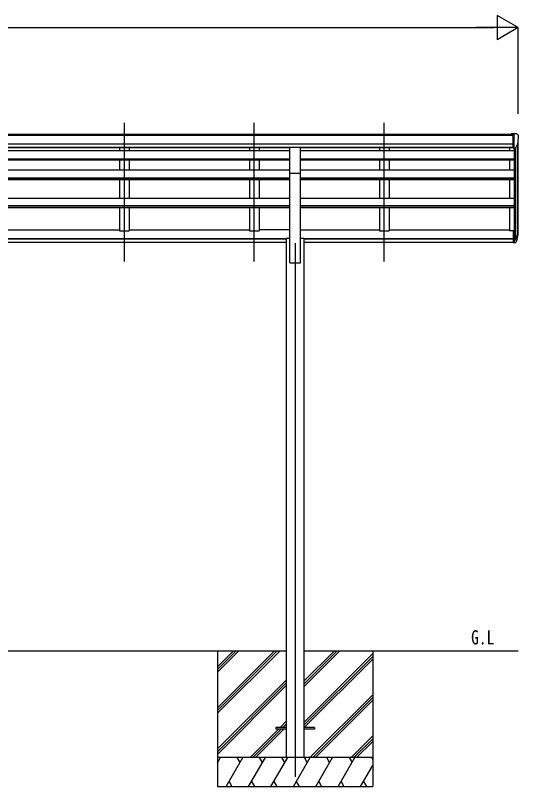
# Model space of a CAD drawing. Units: millimetres, scale not verified. Extents: x -10512 to 10512, y -7425 to 7425.
# Drawn here: x -380 to 2213, y -3841 to 134 of the extents above; entities that cross this region are included whole.
import ezdxf
from ezdxf.enums import TextEntityAlignment as Align

# ---------------------------------------------------------------- set-up
doc = ezdxf.new("R2010")
doc.units = ezdxf.units.MM
doc.header["$LTSCALE"] = 30
for name, color, linetype in [('0-2_USER1', 3, 'Continuous'), ('0-3_YKK_12', 2, 'Continuous'), ('0-4_YKK_13', 4, 'Continuous'), ('0-5_YKK_A1', 4, 'Continuous'), ('0-6_YKK_D', 6, 'Continuous')]:
    doc.layers.add(name, color=color, linetype=linetype)
doc.styles.add('ＭＳ ゴシック', font='')
doc.styles.get('ＭＳ ゴシック').set_extended_font_data('MS Gothic')

msp = doc.modelspace()

# ---------------------------------------------------------------- linework, layer by layer
at = {"layer": '0-3_YKK_12'}
for p, q in [((181.08, -1134.54), (181.08, -419.65)), ((851.08, -1134.54), (851.08, -419.65)), ((1521.08, -1134.54), (1521.08, -419.65)), ((1061.08, -1040.75), (1061.08, -3790.75))]:
    msp.add_line(p, q, dxfattribs=at)
at = {"layer": '0-4_YKK_13'}
for p, q in [((2184.58, -477.27), (2174.58, -477.36)), ((2174.58, -478.88), (2174.58, -477.36)), ((2184.58, -549.26), (2184.58, -477.27)), ((2203.08, -477.27), (2184.58, -477.27)), ((2191.08, -550.26), (2191.08, -477.27)), ((2203.08, -477.27), (2205.41, -477.42)), ((2206.17, -477.84), (2210.24, -483.65)), ((2213.08, -486.65), (2213.08, -487.27)), ((1088.58, -547.51), (1033.58, -547.51)), ((1033.58, -679.21), (1033.58, -547.51)), ((1088.58, -679.21), (1088.58, -547.51)), ((2184.58, -549.26), (2191.08, -549.26)), ((2191.08, -550.26), (2196.29, -549.94)), ((2198.7, -548.45), (2207.98, -532.38)), ((1033.58, -679.21), (1088.58, -679.21)), ((2184.58, -975.45), (2184.58, -1036.51)), ((2184.58, -975.45), (2191.08, -975.45)), ((2191.08, -975.45), (2191.08, -1037.33)), ((2184.58, -1013.76), (2191.08, -1013.76)), ((2184.58, -1019.16), (2191.08, -1019.16)), ((2191.08, -1020.16), (2196.21, -1020.16)), ((2191.08, -1022.16), (2195.93, -1022.16)), ((2197.51, -1019.41), (2207.27, -1001)), ((2208.69, -1001.49), (2198.52, -1020.66)), ((2206.1, -1018.34), (2198.52, -1035.83)), ((2184.58, -1036.51), (2191.08, -1036.51)), ((2191.08, -1037.33), (2195.93, -1037.33)), ((961.08, -3536.25), (961.08, -3545.25)), ((1015.88, -3536.25), (961.08, -3536.25)), ((1161.08, -3536.25), (1106.28, -3536.25)), ((1161.08, -3536.25), (1161.08, -3545.25)), ((1015.88, -3545.25), (961.08, -3545.25)), ((1161.08, -3545.25), (1106.28, -3545.25))]:
    msp.add_line(p, q, dxfattribs=at)
for centre, radius, start, end in [((2205.35, -478.42), 1, 35, 86.5), ((2011.08, -487.27), 202, 347.09739, 0), ((2210.08, -486.65), 3, 0, 87), ((2196.11, -546.95), 3, 273.5, 330), ((2077.86, -982.27), 133.22, 344.28698, 356.72013), ((2123.13, -975.04), 88.05, 342.78929, 2.77608), ((2122.42, -979.32), 89.07, 345.58812, 5.50424), ((2195.93, -1019.16), 3, 270, 330), ((2196.21, -1018.66), 1.5, 270, 330), ((2195.93, -1034.33), 3, 270, 330)]:
    msp.add_arc(centre, radius, start, end, dxfattribs=at)
at = {"layer": '0-5_YKK_A1'}
for p, q in [((-3162.42, -478.88), (2184.58, -478.88)), ((-3162.42, -484.23), (2184.58, -484.23)), ((2211.08, -979.31), (2211.08, -515.63)), ((-3162.42, -527.75), (2184.58, -527.76)), ((-3162.42, -545.43), (2184.58, -545.43)), ((-2011.42, -547.8), (1033.58, -547.8)), ((156.08, -547.88), (156.08, -563.66)), ((206.08, -547.88), (206.08, -563.66)), ((826.08, -547.88), (826.08, -563.66)), ((876.08, -547.88), (876.08, -563.66)), ((1088.58, -547.92), (2184.58, -547.92)), ((1496.08, -547.88), (1496.08, -563.66)), ((1546.08, -547.88), (1546.08, -563.66)), ((2166.08, -547.8), (2166.08, -563.66)), ((2191.08, -550.26), (2191.08, -975.45)), ((2197.08, -549.78), (2197.08, -1019.89)), ((2206.8, -534.43), (2206.8, -1001.88)), ((1033.58, -563.66), (-2011.42, -563.66)), ((2191.08, -563.66), (1088.58, -563.66)), ((-2011.42, -605.35), (1033.58, -605.35)), ((-2011.42, -607.04), (1033.58, -607.04)), ((-2011.42, -611.45), (1033.58, -611.45)), ((156.08, -611.45), (156.08, -662.43)), ((206.08, -611.45), (206.08, -662.43)), ((826.08, -611.45), (826.08, -662.43)), ((876.08, -611.45), (876.08, -662.43)), ((1088.58, -605.35), (2191.08, -605.35)), ((1088.58, -607.04), (2191.08, -607.04)), ((1088.58, -611.45), (2191.08, -611.45)), ((1496.08, -611.45), (1496.08, -662.43)), ((1546.08, -611.45), (1546.08, -662.43)), ((2166.08, -611.45), (2166.08, -662.43)), ((-2011.42, -662.43), (1033.58, -662.43)), ((1088.58, -662.43), (2191.08, -662.43)), ((-2011.42, -703.08), (1033.58, -703.08)), ((-2011.42, -704.76), (1033.58, -704.76)), ((-2011.42, -711.48), (1033.58, -711.48)), ((156.08, -711.48), (156.08, -808.17)), ((206.08, -711.48), (206.08, -808.17)), ((826.08, -711.48), (826.08, -808.17)), ((876.08, -711.48), (876.08, -808.17)), ((1033.58, -1140.75), (1033.58, -679.21)), ((1088.58, -1140.75), (1088.58, -679.21)), ((1088.58, -703.08), (2191.08, -703.08)), ((1088.58, -704.76), (2191.08, -704.76)), ((1088.58, -711.48), (2191.24, -711.48)), ((1496.08, -711.48), (1496.08, -808.17)), ((1546.08, -711.48), (1546.08, -808.17)), ((2166.08, -711.48), (2166.08, -808.17)), ((-2011.42, -808.17), (1033.58, -808.17)), ((1088.58, -808.17), (2191.08, -808.17)), ((1033.58, -847.64), (-2011.42, -847.64)), ((1033.58, -849.32), (-2011.42, -849.32)), ((1033.58, -858.36), (-2011.42, -858.36)), ((156.08, -858.36), (156.08, -976.28)), ((206.08, -858.36), (206.08, -976.28)), ((826.08, -858.36), (826.08, -976.28)), ((876.08, -858.36), (876.08, -976.28)), ((2191.08, -847.64), (1088.58, -847.64)), ((2191.08, -849.32), (1088.58, -849.32)), ((2191.08, -858.36), (1088.58, -858.36)), ((1496.08, -858.36), (1496.08, -976.28)), ((1546.08, -858.36), (1546.08, -976.28)), ((2166.08, -858.36), (2166.08, -976.28)), ((-463.92, -971.48), (156.08, -971.48)), ((156.08, -976.28), (206.08, -976.28)), ((206.08, -971.48), (826.08, -971.48)), ((826.08, -976.28), (876.08, -976.28)), ((1033.58, -971.48), (876.08, -971.48)), ((1088.58, -971.48), (1496.08, -971.48)), ((1496.08, -976.28), (1546.08, -976.28)), ((1546.08, -971.48), (2166.08, -971.48)), ((2184.58, -976.28), (2166.08, -976.28)), ((-1993.72, -1015.78), (1015.88, -1015.78)), ((-1993.72, -1017.16), (1015.88, -1017.16)), ((1015.88, -1014.36), (1033.58, -1014.36)), ((1015.88, -1014.36), (1015.88, -3690.75)), ((1088.58, -1014.36), (1106.28, -1014.36)), ((1106.28, -1014.36), (1106.28, -3690.75)), ((1106.28, -1015.78), (2184.58, -1015.78)), ((1106.28, -1017.16), (2184.58, -1017.16)), ((-1993.72, -1034.34), (1015.88, -1034.34)), ((1106.28, -1034.34), (2184.58, -1034.34)), ((1033.58, -1140.75), (1088.58, -1140.75)), ((-1993.72, -3140.75), (1015.88, -3140.75)), ((661.08, -3140.75), (661.08, -3840.74)), ((661.08, -3434.92), (955.26, -3140.75)), ((661.08, -3449.06), (969.4, -3140.75)), ((661.08, -3463.21), (983.54, -3140.75)), ((661.08, -3251.08), (771.41, -3140.75)), ((661.08, -3236.93), (757.27, -3140.75)), ((661.08, -3222.79), (743.13, -3140.75)), ((1106.28, -3140.75), (2211.08, -3140.75)), ((1106.28, -3326.38), (1291.91, -3140.75)), ((1106.28, -3312.23), (1277.77, -3140.75)), ((1106.28, -3298.09), (1263.63, -3140.75)), ((1106.28, -3510.22), (1461.08, -3155.42)), ((1106.28, -3524.36), (1461.08, -3169.57)), ((1461.08, -3140.75), (1461.08, -3840.74)), ((1108.54, -3536.25), (1461.08, -3183.71)), ((661.08, -3647.05), (1015.88, -3292.26)), ((661.08, -3661.2), (1015.88, -3306.4)), ((661.08, -3675.34), (1015.88, -3320.54)), ((1137.89, -3690.74), (1461.08, -3367.56)), ((1152.03, -3690.74), (1461.08, -3381.7)), ((1166.17, -3690.74), (1461.08, -3395.84)), ((984.02, -3536.25), (1015.88, -3504.39)), ((998.16, -3536.25), (1015.88, -3518.53)), ((1012.31, -3536.25), (1015.88, -3532.67)), ((829.52, -3690.74), (975.02, -3545.25)), ((843.66, -3690.74), (989.16, -3545.25)), ((857.81, -3690.74), (1003.31, -3545.25)), ((1350.02, -3690.74), (1461.08, -3579.69)), ((1364.16, -3690.74), (1461.08, -3593.83)), ((1378.31, -3690.74), (1461.08, -3607.97)), ((1461.08, -3690.74), (661.08, -3690.74)), ((661.08, -3718.25), (676.96, -3690.74)), ((705.83, -3840.74), (792.43, -3690.74)), ((777.43, -3716.73), (762.43, -3690.74)), ((821.3, -3840.74), (907.9, -3690.74)), ((892.9, -3716.73), (877.9, -3690.74)), ((936.77, -3840.74), (1023.37, -3690.74)), ((1008.37, -3716.73), (993.37, -3690.74)), ((1052.24, -3840.74), (1138.84, -3690.74)), ((1123.84, -3716.73), (1108.84, -3690.74)), ((1167.71, -3840.74), (1254.31, -3690.74)), ((1239.31, -3716.73), (1224.31, -3690.74)), ((1283.18, -3840.74), (1369.78, -3690.74)), ((1339.78, -3690.74), (1354.78, -3716.73)), ((1455.25, -3690.74), (1461.08, -3700.84)), ((1398.65, -3840.74), (1461.08, -3732.61)), ((720.82, -3814.77), (735.82, -3840.74)), ((836.29, -3814.77), (851.29, -3840.74)), ((951.77, -3814.76), (966.77, -3840.74)), ((1067.24, -3814.76), (1082.23, -3840.74)), ((1182.71, -3814.76), (1197.7, -3840.74)), ((1298.18, -3814.77), (1313.17, -3840.74)), ((1413.64, -3814.77), (1428.64, -3840.74)), ((661.08, -3840.74), (1461.08, -3840.74))]:
    msp.add_line(p, q, dxfattribs=at)
at = {"layer": '0-6_YKK_D'}
for p, q in [((2211.08, 71.12), (2102.83, 133.62)), ((2102.83, 133.62), (2102.83, 8.62)), ((-3063.92, 71.12), (2086.08, 71.12)), ((2211.08, 71.12), (1994.57, 71.12)), ((2211.08, 71.12), (2102.83, 8.62)), ((2211.08, -374.38), (2211.08, 72.12))]:
    msp.add_line(p, q, dxfattribs=at)

# ---------------------------------------------------------------- texts
at = {"layer": '0-2_USER1', "style": 'ＭＳ ゴシック', "width": 0.8}
msp.add_text('G.L', height=73.31, dxfattribs=at).set_placement((1968.44, -3130.14), align=Align.BOTTOM_LEFT)

doc.saveas('drawing.dxf')
